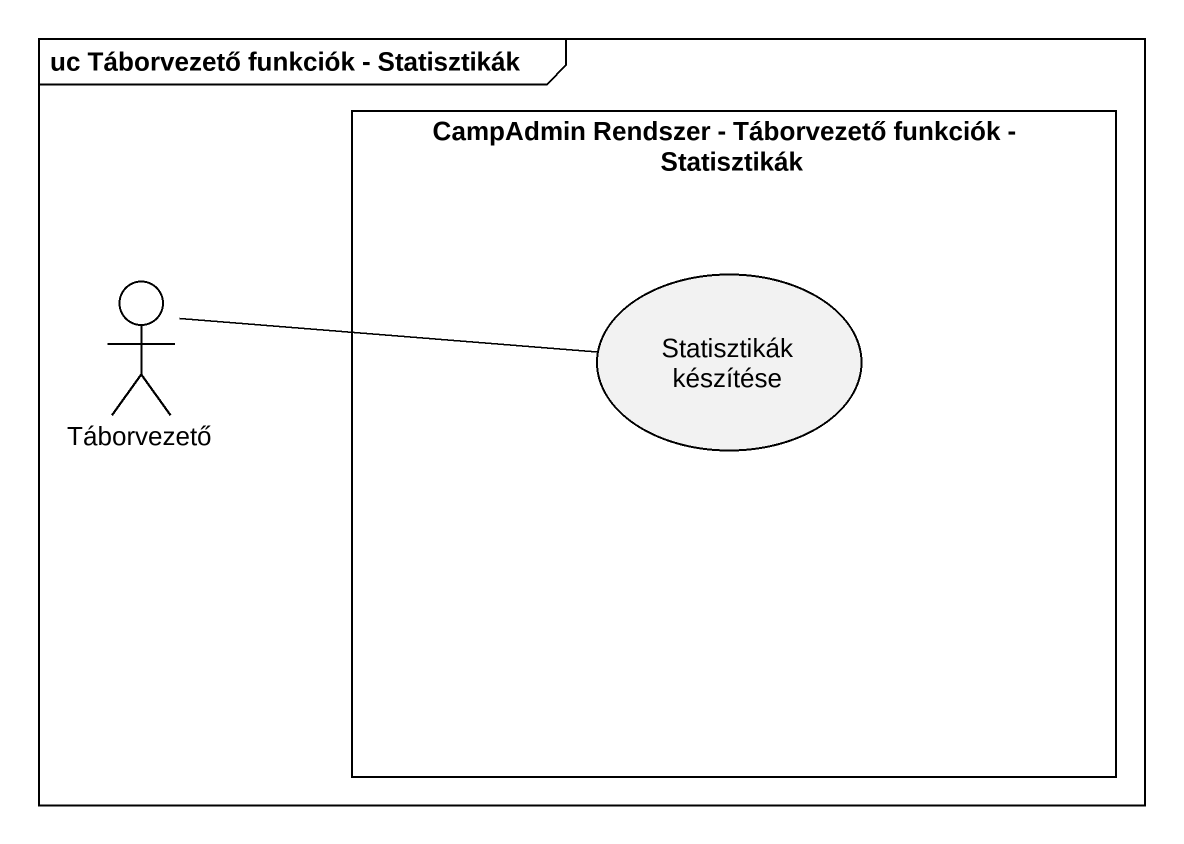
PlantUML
@startuml
mainframe uc Táborvezető funkciók - Statisztikák
rectangle "CampAdmin Rendszer - Táborvezető funkciók - Statisztikák" as CampAdmin_Rendszer {
  usecase "Statisztikák készítése" as Statisztikák_készítése
}
actor Táborvezető
Táborvezető -right- Statisztikák_készítése
@enduml
